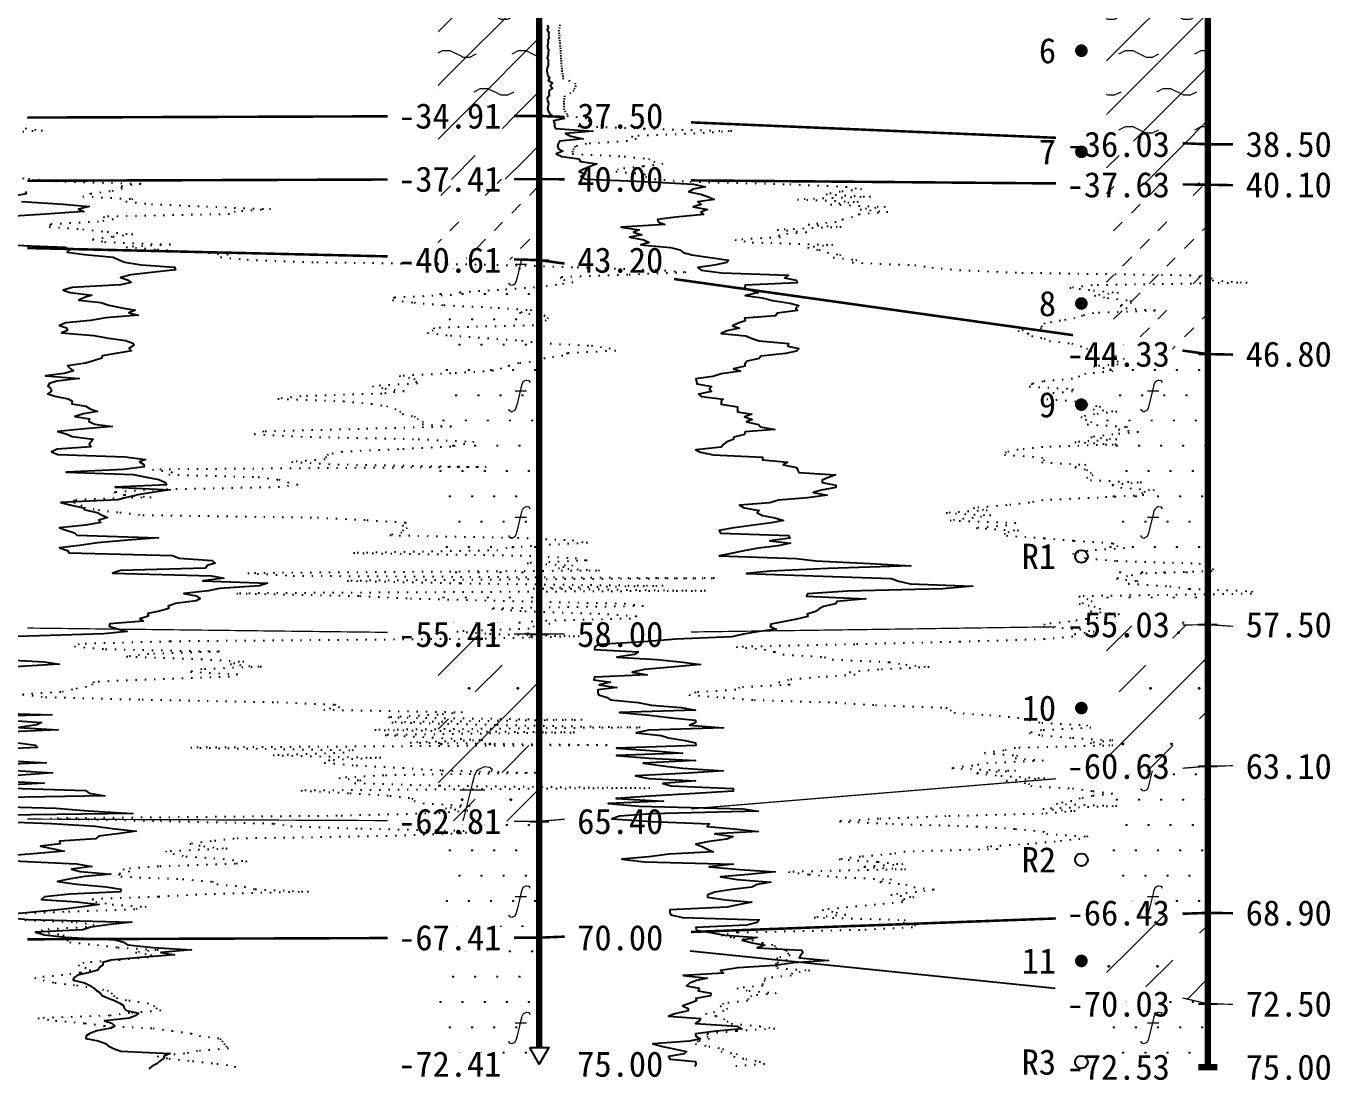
# Model space of a CAD drawing. Extents: x -37 to 3540, y -1485 to 297.
# Drawn here: x 1399.8 to 1502.9, y -231.6 to -147.8 of the extents above; entities that cross this region are included whole.
import ezdxf
from ezdxf.enums import TextEntityAlignment as Align

# ---------------------------------------------------------------- set-up
doc = ezdxf.new("R2010")
doc.units = 0
doc.linetypes.add('DOT', pattern=[6.35, 0, -6.35])
doc.layers.get('0').update_dxf_attribs({"linetype": 'CONTINUOUS'})
for name, color, linetype in [('CURVE', 200, 'CONTINUOUS'), ('HOLE', 41, 'CONTINUOUS'), ('SAMPLE', 1, 'CONTINUOUS'), ('STRATUM', 241, 'CONTINUOUS')]:
    doc.layers.add(name, color=color, linetype=linetype)
doc.layers.add('HATCH', color=7, linetype='CONTINUOUS', lineweight=13)
doc.styles.add('ST', font='')
doc.styles.get('ST').set_extended_font_data('SimSun')
pattern_1 = [(45, (1478.7585, -297), (-2.12132, 2.12132), [10, 0]), (26.565, (1479.8326, -297.2536), (5.999823, 5.999812), [0.567, -12.849]), (0, (1479.2656, -297.2536), (0, 6), [0.567, -5.433]), (26.565, (1477.1772, -297), (5.999823, 5.999812), [0.567, -12.849]), (0, (1477.6843, -296.7464), (0, 6), [0.567, -5.433]), (153.435, (1479.2656, -297.2536), (-5.999818, -5e-06), [1.134, -12.2826]), (26.565, (1482.8326, -294.2536), (5.999823, 5.999812), [0.567, -12.849]), (0, (1482.2656, -294.2536), (0, 6), [0.567, -5.433]), (26.565, (1480.1772, -294), (5.999823, 5.999812), [0.567, -12.849]), (0, (1480.6843, -293.7464), (0, 6), [0.567, -5.433]), (153.435, (1482.2656, -294.2536), (-5.999818, -5e-06), [1.134, -12.2826])]
pattern_2 = [(45, (1478.7585, -297), (-4.24264, 4.24264), [10, 0]), (45, (1479.8195, -300.182), (-2.12132, 6.36396), [3, -3])]
pattern_3 = [(45, (1478.7585, -297), (-6e-07, 6.99998), [0.9473, -8.9522]), (45, (1480.1585, -295.6), (-6e-07, 6.99998), [0.9869, -8.9126]), (45, (1481.5585, -294.2), (-6e-07, 6.99998), [1.06018, -8.8393]), (45, (1482.9585, -292.8), (-6e-07, 6.99998), [0.94918, -8.95032]), (45, (1484.3585, -291.4), (-6e-07, 6.99998), [1.0365, -8.863]), (45, (1482.2585, -297), (-6e-07, 6.99998), [1.01335, -8.88615]), (45, (1483.6585, -295.6), (-6e-07, 6.99998), [1.07896, -12.12037]), (45, (1485.0585, -294.2), (-6e-07, 6.99998), [0.99882, -8.90067]), (45, (1479.4585, -292.8), (-4e-07, 6.99998), [1.05533, -8.84416]), (45, (1480.8585, -291.4), (-4e-07, 6.99998), [1.0365, -8.863])]
pattern_4 = [(82.875, (1477.9239, -298.206), (0.000369, 10.000176), [0.0893, -80.5337]), (143.13, (1478.0249, -298.2818), (-29.999964, 20.000054), [0.12627, -49.87373]), (172.875, (1478.2021, -298.304), (-70.000246, 9.99966), [0.17857, -80.44443]), (206.565, (1478.3805, -298.2147), (-9.9997, -9.99969), [0.19954, -22.16046]), (243.435, (1478.4698, -298.0363), (9e-06, -9.9997), [0.19954, -22.16146]), (255.964, (1478.559, -297.679), (-0.0002, -9.9995), [0.36813, -40.86287]), (255.964, (1478.869, -296.439), (-0.0002, -9.9995), [1.2784, -39.9526]), (255.964, (1478.9376, -296.165), (-0.0002, -9.9995), [0.28235, -40.94865]), (216.87, (1479.1278, -295.9108), (-9.999982, -10.000018), [0.12627, -49.87373]), (243.435, (1479.027, -295.9865), (9e-06, -9.9997), [0.19954, -22.16146]), (206.565, (1479.3063, -295.8215), (-9.9997, -9.99969), [0.19954, -22.16046]), (172.875, (1479.4835, -295.8437), (-70.000246, 9.99966), [0.17857, -80.44443]), (143.13, (1479.5845, -295.9194), (-29.999964, 20.000054), [0.12627, -49.87373]), (82.875, (1479.5734, -296.008), (0.000369, 10.000176), [0.0893, -80.5337]), (0, (1478.429, -296.66), (0, 10), [0.89286, -9.10714]), (0, (1478.7835, -297), (1, 2), [0, -1.75]), (0, (1478.7585, -296.975), (1, 2), [0, -1.75]), (0, (1478.7585, -297), (1, 2), [0, -1.75]), (0, (1478.7335, -297), (1, 2), [0, -1.75]), (0, (1478.7585, -297.025), (1, 2), [0, -1.75])]
pattern_5 = [(82.875, (1476.9223, -299.6533), (0.00081, 22.00039), [0.1964, -177.1742]), (143.13, (1477.1446, -299.82), (-65.99992, 44.00012), [0.2778, -109.7222]), (172.875, (1477.5344, -299.8687), (-154.00054, 21.99925), [0.3929, -176.9777]), (206.565, (1477.927, -299.672), (-21.99935, -21.9993), [0.439, -48.753]), (243.435, (1478.123, -299.28), (2e-05, -21.9993), [0.439, -48.7552]), (255.964, (1478.32, -298.494), (-0.00044, -21.9989), [0.81, -89.8983]), (255.964, (1479.002, -295.7656), (-0.00044, -21.9989), [2.8124, -87.8958]), (255.964, (1479.1525, -295.163), (-0.00044, -21.9989), [0.6212, -90.087]), (216.87, (1479.571, -294.6037), (-21.99996, -22.00004), [0.2778, -109.7222]), (243.435, (1479.349, -294.77), (2e-05, -21.9993), [0.439, -48.7552]), (206.565, (1479.964, -294.407), (-21.99935, -21.9993), [0.439, -48.753]), (172.875, (1480.3535, -294.456), (-154.00054, 21.99925), [0.3929, -176.9777]), (143.13, (1480.5758, -294.6228), (-65.99992, 44.00012), [0.2778, -109.7222]), (82.875, (1480.5514, -294.8177), (0.00081, 22.00039), [0.1964, -177.1742]), (0, (1478.033, -296.252), (0, 22), [1.9643, -20.0357]), (0, (1478.8135, -297), (2.2, 4.4), [0, -3.85]), (0, (1478.7585, -296.945), (2.2, 4.4), [0, -3.85]), (0, (1478.7585, -297), (2.2, 4.4), [0, -3.85]), (0, (1478.7035, -297), (2.2, 4.4), [0, -3.85]), (0, (1478.7585, -297.055), (2.2, 4.4), [0, -3.85])]

# ---------------------------------------------------------------- blocks, each defined once
blk = doc.blocks.new('SampleSoilUndisturbed')
at = {"const_width": 0.5}
blk.add_lwpolyline([(-0.25, 0, 1), (0.25, 0, 1)], format="xyb", close=True, dxfattribs=at)
blk = doc.blocks.new('SampleSoilDisturbed')
blk.add_circle((0, 0), 0.5)

msp = doc.modelspace()

# ---------------------------------------------------------------- hatches: boundary and pattern name
at = {"layer": 'HATCH'}
h = msp.add_hatch(dxfattribs=at)
h.set_pattern_fill('YNNT', color=251, style=0)
h.set_pattern_definition(pattern_1)
h.paths.add_polyline_path([(1440.34, -141.31), (1432.34, -141.24), (1432.34, -154.93), (1440.34, -154.91)])
h.paths.add_polyline_path([(1428.27, -156.39), (1437.83, -156.39), (1437.83, -153.46), (1428.27, -153.46)], flags=9)
h.paths.add_polyline_path([(1428.27, -142.79), (1437.83, -142.79), (1437.83, -139.86), (1428.27, -139.86)], flags=9)
h = msp.add_hatch(dxfattribs=at)
h.set_pattern_fill('YNNT', color=251, style=0)
h.set_pattern_definition(pattern_1)
h.paths.add_polyline_path([(1493.21, -143.55), (1485.21, -143.21), (1485.21, -156.81), (1493.21, -157.15)])
h.paths.add_polyline_path([(1481.14, -158.64), (1490.7, -158.64), (1490.7, -155.71), (1481.14, -155.71)], flags=9)
h.paths.add_polyline_path([(1481.14, -145.04), (1490.7, -145.04), (1490.7, -142.11), (1481.14, -142.11)], flags=9)
h = msp.add_hatch(dxfattribs=at)
h.set_pattern_fill('FZNT', color=32, style=0)
h.set_pattern_definition(pattern_2)
h.paths.add_polyline_path([(1440.34, -154.91), (1432.34, -154.93), (1432.34, -159.93), (1440.34, -159.91)])
h.paths.add_polyline_path([(1428.27, -161.39), (1437.83, -161.39), (1437.83, -158.46), (1428.27, -158.46)], flags=9)
h.paths.add_polyline_path([(1428.27, -156.39), (1437.83, -156.39), (1437.83, -153.46), (1428.27, -153.46)], flags=9)
h = msp.add_hatch(dxfattribs=at)
h.set_pattern_fill('FZNT', color=32, style=0)
h.set_pattern_definition(pattern_2)
h.paths.add_polyline_path([(1493.21, -157.15), (1485.21, -156.81), (1485.21, -160.28), (1493.21, -160.35)])
h.paths.add_polyline_path([(1481.14, -161.84), (1490.7, -161.84), (1490.7, -158.91), (1481.14, -158.91)], flags=9)
h.paths.add_polyline_path([(1481.14, -158.64), (1490.7, -158.64), (1490.7, -155.71), (1481.14, -155.71)], flags=9)
h = msp.add_hatch(dxfattribs=at)
h.set_pattern_fill('NZFT', color=52, style=0)
h.set_pattern_definition(pattern_3)
h.paths.add_polyline_path([(1440.34, -159.91), (1432.34, -159.93), (1432.34, -166.12), (1440.34, -166.31)])
h.paths.add_polyline_path([(1428.27, -167.79), (1437.83, -167.79), (1437.83, -164.86), (1428.27, -164.86)], flags=9)
h.paths.add_polyline_path([(1428.27, -161.39), (1437.83, -161.39), (1437.83, -158.46), (1428.27, -158.46)], flags=9)
h = msp.add_hatch(dxfattribs=at)
h.set_pattern_fill('NZFT', color=52, style=0)
h.set_pattern_definition(pattern_3)
h.paths.add_polyline_path([(1493.21, -160.35), (1485.21, -160.28), (1485.21, -172.62), (1493.21, -173.75)])
h.paths.add_polyline_path([(1481.14, -175.24), (1490.7, -175.24), (1490.7, -172.31), (1481.14, -172.31)], flags=9)
h.paths.add_polyline_path([(1481.14, -161.84), (1490.7, -161.84), (1490.7, -158.91), (1481.14, -158.91)], flags=9)
h = msp.add_hatch(dxfattribs=at)
h.set_pattern_fill('FS', color=142, style=0)
h.set_pattern_definition(pattern_4)
h.paths.add_polyline_path([(1440.34, -166.31), (1432.34, -166.12), (1432.34, -195.81), (1440.34, -195.91)])
h.paths.add_polyline_path([(1428.27, -197.39), (1437.83, -197.39), (1437.83, -194.48), (1428.27, -194.48)], flags=9)
h.paths.add_polyline_path([(1428.27, -167.79), (1437.83, -167.79), (1437.83, -164.86), (1428.27, -164.86)], flags=9)
h = msp.add_hatch(dxfattribs=at)
h.set_pattern_fill('FS', color=142, style=0)
h.set_pattern_definition(pattern_4)
h.paths.add_polyline_path([(1493.21, -173.75), (1485.21, -172.62), (1485.21, -195.26), (1493.21, -195.15)])
h.paths.add_polyline_path([(1481.14, -196.64), (1490.7, -196.64), (1490.7, -193.71), (1481.14, -193.71)], flags=9)
h.paths.add_polyline_path([(1481.14, -175.24), (1490.7, -175.24), (1490.7, -172.31), (1481.14, -172.31)], flags=9)
h = msp.add_hatch(dxfattribs=at)
h.set_pattern_fill('FZNT', color=32, style=0)
h.set_pattern_definition(pattern_2)
h.paths.add_polyline_path([(1493.21, -195.15), (1485.21, -195.26), (1485.21, -207.01), (1493.21, -206.35)])
h.paths.add_polyline_path([(1481.14, -207.84), (1490.7, -207.84), (1490.7, -204.91), (1481.14, -204.91)], flags=9)
h.paths.add_polyline_path([(1481.14, -196.64), (1490.7, -196.64), (1490.7, -193.71), (1481.14, -193.71)], flags=9)
h = msp.add_hatch(dxfattribs=at)
h.set_pattern_fill('FS', color=32, scale=2.2, style=0)
h.set_pattern_definition(pattern_5)
h.paths.add_polyline_path([(1493.21, -195.15), (1485.21, -195.26), (1485.21, -207.01), (1493.21, -206.35)])
h.paths.add_polyline_path([(1481.14, -207.84), (1490.7, -207.84), (1490.7, -204.91), (1481.14, -204.91)], flags=9)
h.paths.add_polyline_path([(1481.14, -196.64), (1490.7, -196.64), (1490.7, -193.71), (1481.14, -193.71)], flags=9)
h = msp.add_hatch(dxfattribs=at)
h.set_pattern_fill('FZNT', color=32, style=0)
h.set_pattern_definition(pattern_2)
h.paths.add_polyline_path([(1440.34, -195.91), (1432.34, -195.81), (1432.34, -210.67), (1440.34, -210.71)])
h.paths.add_polyline_path([(1428.27, -212.19), (1437.83, -212.19), (1437.83, -209.26), (1428.27, -209.26)], flags=9)
h.paths.add_polyline_path([(1428.27, -197.39), (1437.83, -197.39), (1437.83, -194.48), (1428.27, -194.48)], flags=9)
h = msp.add_hatch(dxfattribs=at)
h.set_pattern_fill('FS', color=32, scale=2.2, style=0)
h.set_pattern_definition(pattern_5)
h.paths.add_polyline_path([(1440.34, -195.91), (1432.34, -195.81), (1432.34, -210.67), (1440.34, -210.71)])
h.paths.add_polyline_path([(1428.27, -212.19), (1437.83, -212.19), (1437.83, -209.26), (1428.27, -209.26)], flags=9)
h.paths.add_polyline_path([(1428.27, -197.39), (1437.83, -197.39), (1437.83, -194.48), (1428.27, -194.48)], flags=9)
h = msp.add_hatch(dxfattribs=at)
h.set_pattern_fill('FS', color=142, style=0)
h.set_pattern_definition(pattern_4)
h.paths.add_polyline_path([(1493.21, -206.35), (1485.21, -207.01), (1485.21, -218.25), (1493.21, -217.95)])
h.paths.add_polyline_path([(1481.14, -219.44), (1490.7, -219.44), (1490.7, -216.51), (1481.14, -216.51)], flags=9)
h.paths.add_polyline_path([(1481.14, -207.84), (1490.7, -207.84), (1490.7, -204.91), (1481.14, -204.91)], flags=9)
h = msp.add_hatch(dxfattribs=at)
h.set_pattern_fill('FS', color=142, style=0)
h.set_pattern_definition(pattern_4)
h.paths.add_polyline_path([(1440.34, -210.71), (1432.34, -210.67), (1432.34, -219.93), (1440.34, -219.91)])
h.paths.add_polyline_path([(1428.27, -221.39), (1437.83, -221.39), (1437.83, -218.46), (1428.27, -218.46)], flags=9)
h.paths.add_polyline_path([(1428.27, -212.19), (1437.83, -212.19), (1437.83, -209.26), (1428.27, -209.26)], flags=9)
h = msp.add_hatch(dxfattribs=at)
h.set_pattern_fill('FZNT', color=32, style=0)
h.set_pattern_definition(pattern_2)
h.paths.add_polyline_path([(1493.21, -217.95), (1485.21, -218.25), (1485.21, -223.27), (1493.21, -225.15)])
h.paths.add_polyline_path([(1481.14, -226.64), (1490.7, -226.64), (1490.7, -223.71), (1481.14, -223.71)], flags=9)
h.paths.add_polyline_path([(1481.14, -219.44), (1490.7, -219.44), (1490.7, -216.51), (1481.14, -216.51)], flags=9)
h = msp.add_hatch(dxfattribs=at)
h.set_pattern_fill('FS', color=32, scale=2.2, style=0)
h.set_pattern_definition(pattern_5)
h.paths.add_polyline_path([(1493.21, -217.95), (1485.21, -218.25), (1485.21, -223.27), (1493.21, -225.15)])
h.paths.add_polyline_path([(1481.14, -226.64), (1490.7, -226.64), (1490.7, -223.71), (1481.14, -223.71)], flags=9)
h.paths.add_polyline_path([(1481.14, -219.44), (1490.7, -219.44), (1490.7, -216.51), (1481.14, -216.51)], flags=9)
h = msp.add_hatch(dxfattribs=at)
h.set_pattern_fill('FS', color=142, style=0)
h.set_pattern_definition(pattern_4)
h.paths.add_polyline_path([(1440.34, -219.91), (1432.34, -219.93), (1432.34, -229.91), (1440.34, -229.91), (1439.59, -228.61), (1440.34, -228.61)])
h.paths.add_polyline_path([(1428.27, -231.39), (1437.83, -231.39), (1437.83, -228.48), (1428.27, -228.48)], flags=9)
h.paths.add_polyline_path([(1428.27, -221.39), (1437.83, -221.39), (1437.83, -218.46), (1428.27, -218.46)], flags=9)
h = msp.add_hatch(dxfattribs=at)
h.set_pattern_fill('FS', color=142, style=0)
h.set_pattern_definition(pattern_4)
h.paths.add_polyline_path([(1493.21, -225.15), (1485.21, -223.27), (1485.21, -230.15), (1493.21, -230.15)])
h.paths.add_polyline_path([(1481.14, -231.64), (1490.7, -231.64), (1490.7, -228.71), (1481.14, -228.71)], flags=9)
h.paths.add_polyline_path([(1481.14, -226.64), (1490.7, -226.64), (1490.7, -223.71), (1481.14, -223.71)], flags=9)

# ---------------------------------------------------------------- linework, layer by layer
at = {"layer": 'CURVE', "color": 30, "linetype": 'Continuous'}
for points in [[(1440.99, -147.71), (1441.05, -147.91), (1440.97, -148.11), (1441.08, -148.31), (1441.06, -148.51), (1441.1, -148.71), (1441.01, -148.91), (1441.03, -149.11), (1440.98, -149.31), (1440.99, -149.51), (1441.06, -149.71), (1441.04, -149.91), (1441.05, -150.11), (1440.97, -150.31), (1441.03, -150.51), (1441.03, -150.71), (1441.04, -150.91), (1440.97, -151.11), (1440.94, -151.31), (1440.95, -151.51), (1441.01, -151.71), (1441.15, -151.91), (1441.03, -152.11), (1441.37, -152.31), (1441.19, -152.51), (1441.39, -152.71), (1441.13, -152.91), (1441.08, -153.11), (1441.12, -153.31), (1440.97, -153.51), (1440.99, -153.71), (1441.06, -153.91), (1441.03, -154.11), (1441, -154.31), (1441.03, -154.51), (1441.15, -154.71), (1441.35, -154.91), (1442.34, -155.11), (1441.46, -155.31), (1441.55, -155.51), (1441.54, -155.71), (1441.62, -155.91), (1444.56, -156.11), (1442.42, -156.31), (1442.84, -156.51), (1443.81, -156.71), (1441.93, -156.91), (1441.83, -157.11), (1441.78, -157.31), (1441.86, -157.51), (1442.21, -157.71), (1441.68, -157.91), (1442.13, -158.11), (1443.46, -158.31), (1443.61, -158.51), (1444.9, -158.71), (1444.37, -158.91), (1443.85, -159.11), (1443.49, -159.31), (1443.98, -159.51), (1443.62, -159.71), (1444.01, -159.91), (1448.66, -160.11), (1452.53, -160.31), (1453.45, -160.51), (1452.52, -160.71), (1452.16, -160.91), (1453.1, -161.11), (1453.73, -161.31), (1454.16, -161.51), (1452.89, -161.71), (1453.14, -161.91), (1452.5, -162.11), (1453.65, -162.31), (1453.11, -162.51), (1453.33, -162.71), (1451.13, -162.91), (1449.68, -163.11), (1449.77, -163.31), (1450.28, -163.51), (1446.82, -163.71), (1448.24, -163.91), (1447.79, -164.11), (1448.44, -164.31), (1447.46, -164.51), (1448.61, -164.71), (1449.03, -164.91), (1448.37, -165.11), (1450.72, -165.31), (1451.46, -165.51), (1451.73, -165.71), (1452.39, -165.91), (1453.84, -166.11), (1455.31, -166.31), (1455.18, -166.51), (1454.19, -166.71), (1452.87, -166.91), (1453.15, -167.11), (1454.78, -167.31), (1460.04, -167.51), (1459.74, -167.71), (1460.66, -167.91), (1460.73, -168.11), (1456.63, -168.31), (1456.57, -168.51), (1457.18, -168.71), (1457.66, -168.91), (1456.63, -169.11), (1457.97, -169.31), (1458.79, -169.51), (1460.16, -169.71), (1460.87, -169.91), (1460.63, -170.11), (1460.75, -170.31), (1459.16, -170.51), (1459.03, -170.71), (1456.56, -170.91), (1456.61, -171.11), (1456.06, -171.31), (1455.63, -171.51), (1456.16, -171.71), (1455.16, -171.91), (1454.73, -172.11), (1456.66, -172.31), (1457.17, -172.51), (1457.73, -172.71), (1460.06, -172.91), (1459.99, -173.11), (1460.87, -173.31), (1460.68, -173.51), (1459.81, -173.71), (1457.86, -173.91), (1457.73, -174.11), (1456.77, -174.31), (1456.6, -174.51), (1456.59, -174.71), (1455.71, -174.91), (1456.24, -175.11), (1454.72, -175.31), (1454.06, -175.51), (1452.71, -175.71), (1452.77, -175.91), (1452.81, -176.11), (1453.96, -176.31), (1453.79, -176.51), (1453.96, -176.71), (1452.92, -176.91), (1453.16, -177.11), (1454.88, -177.31), (1454.73, -177.51), (1454.73, -177.71), (1456.01, -177.91), (1456.01, -178.11), (1456.02, -178.31), (1457.16, -178.51), (1456.57, -178.71), (1457.17, -178.91), (1456.72, -179.11), (1457.68, -179.31), (1457.83, -179.51), (1458.97, -179.71), (1456.63, -179.91), (1456.57, -180.11), (1455.72, -180.31), (1455.66, -180.51), (1455.12, -180.71), (1454.9, -180.91), (1454.72, -181.11), (1452.73, -181.31), (1453.08, -181.51), (1454.1, -181.71), (1457.98, -181.91), (1457.99, -182.11), (1459.97, -182.31), (1459.62, -182.51), (1460.68, -182.71), (1460.76, -182.91), (1460.87, -183.11), (1463.77, -183.31), (1463.2, -183.51), (1462.7, -183.71), (1462.71, -183.91), (1463.79, -184.11), (1463.79, -184.31), (1462.65, -184.51), (1461.99, -184.71), (1463.1, -184.91), (1461.56, -185.11), (1459.26, -185.31), (1458.57, -185.51), (1456.16, -185.71), (1456.54, -185.91), (1457.73, -186.11), (1457.57, -186.31), (1457.98, -186.51), (1458.97, -186.71), (1459.66, -186.91), (1458.68, -187.11), (1457.1, -187.31), (1455.57, -187.51), (1454.57, -187.71), (1454.66, -187.91), (1460.06, -188.11), (1460.16, -188.31), (1458.56, -188.51), (1460.21, -188.71), (1459.22, -188.91), (1457.68, -189.11), (1456.52, -189.31), (1455.51, -189.51), (1454.57, -189.71), (1460.65, -189.91), (1462.22, -190.11), (1466.51, -190.31), (1469.72, -190.51), (1463.15, -190.71), (1458.63, -190.91), (1456.73, -191.11), (1462.77, -191.31), (1468.17, -191.51), (1468.77, -191.71), (1469.68, -191.91), (1474.62, -192.11), (1472.26, -192.31), (1464.72, -192.51), (1461.56, -192.71), (1461.47, -192.91), (1466.17, -193.11), (1463.88, -193.31), (1463.76, -193.51), (1462.82, -193.71), (1462.48, -193.91), (1462.17, -194.11), (1461.53, -194.31), (1461.57, -194.51), (1460.69, -194.71), (1459.77, -194.91), (1458.66, -195.11), (1458.61, -195.31), (1459.06, -195.51), (1457.57, -195.71), (1456.48, -195.91), (1455.56, -196.11), (1451.16, -196.31), (1448.6, -196.51), (1445.07, -196.71), (1444.72, -196.91), (1444.7, -197.11), (1448.16, -197.31), (1447.86, -197.51), (1446.48, -197.71), (1449.66, -197.91), (1451.68, -198.11), (1453.08, -198.31), (1450.76, -198.51), (1448.63, -198.71), (1447.69, -198.91), (1448.88, -199.11), (1444.71, -199.31), (1444.66, -199.51), (1445.96, -199.71), (1445.07, -199.91), (1446.47, -200.11), (1444.97, -200.31), (1444.96, -200.51), (1445.02, -200.71), (1445.71, -200.91), (1445.97, -201.11), (1448.17, -201.31), (1449.2, -201.51), (1451.56, -201.71), (1452.68, -201.91), (1446.68, -202.11), (1449.06, -202.31), (1450.79, -202.51), (1452.68, -202.71), (1452.69, -202.91), (1452.21, -203.11), (1454.9, -203.31), (1449.01, -203.51), (1447.99, -203.71), (1449.99, -203.91), (1450.56, -204.11), (1451.87, -204.31), (1452.68, -204.51), (1452.71, -204.71), (1446.44, -204.91), (1449.1, -205.11), (1451.66, -205.31), (1446.44, -205.51), (1448.99, -205.71), (1452.68, -205.91), (1448.56, -206.11), (1450.09, -206.31), (1451.68, -206.51), (1454.87, -206.71), (1452.12, -206.91), (1447.96, -207.11), (1449.01, -207.31), (1452.68, -207.51), (1450.1, -207.71), (1450.77, -207.91), (1455.67, -208.11), (1455.66, -208.31), (1452.67, -208.51), (1449.11, -208.71), (1446.43, -208.91), (1450.17, -209.11), (1445.78, -209.31), (1448.22, -209.51), (1456.43, -209.71), (1457.66, -209.91), (1449.22, -210.11), (1446.68, -210.31), (1446.07, -210.51), (1449.23, -210.71), (1453.79, -210.91), (1453.61, -211.11), (1455.72, -211.31), (1457.66, -211.51), (1454.21, -211.71), (1455.67, -211.91), (1455.16, -212.11), (1453.77, -212.31), (1452.71, -212.51), (1453.21, -212.71), (1453.63, -212.91), (1454.1, -213.11), (1450.61, -213.31), (1449.01, -213.51), (1446.87, -213.71), (1448.66, -213.91), (1455.66, -214.11), (1453.78, -214.31), (1456.21, -214.51), (1458.99, -214.71), (1456.88, -214.91), (1454.66, -215.11), (1456.01, -215.31), (1458.66, -215.51), (1457.57, -215.71), (1457.16, -215.91), (1455.56, -216.11), (1454.21, -216.31), (1453.63, -216.51), (1453.63, -216.71), (1455.1, -216.91), (1457.16, -217.11), (1456.07, -217.31), (1455.17, -217.51), (1450.66, -217.71), (1450.67, -217.91), (1450.73, -218.11), (1451.66, -218.31), (1457.73, -218.51), (1457.57, -218.71), (1456.72, -218.91), (1452.71, -219.11), (1452.77, -219.31), (1453.88, -219.51), (1455.01, -219.71), (1457.56, -219.91), (1456.38, -220.11), (1457.17, -220.31), (1458.17, -220.51), (1457.57, -220.71), (1461.08, -220.91), (1461.17, -221.11), (1460.99, -221.31), (1460.9, -221.51), (1463.21, -221.71), (1460.45, -221.91), (1458.96, -222.11), (1456.07, -222.31), (1454.66, -222.51), (1454.91, -222.71), (1451.72, -222.91), (1453.62, -223.11), (1452.76, -223.31), (1452.21, -223.51), (1451.97, -223.71), (1452.98, -223.91), (1452.91, -224.11), (1453.91, -224.31), (1453.88, -224.51), (1452.73, -224.71), (1452.77, -224.91), (1452.21, -225.11), (1451.66, -225.31), (1452.1, -225.51), (1452.1, -225.71), (1451.17, -225.91), (1450.57, -226.11), (1453.1, -226.31), (1452.99, -226.51), (1452.68, -226.71), (1455.98, -226.91), (1456.35, -227.11), (1454.36, -227.31), (1452.68, -227.51), (1452.73, -227.71), (1453.1, -227.91), (1452.21, -228.11), (1449.33, -228.31), (1450.1, -228.51), (1450.99, -228.71), (1451.97, -228.91), (1451.79, -229.11), (1450.57, -229.31), (1450.69, -229.51), (1452.68, -229.71), (1452.72, -229.91), (1452.63, -230.11)], [(1399.38, -161.68), (1402.68, -161.88), (1404.73, -162.08), (1403.9, -162.28), (1404.32, -162.48), (1401.31, -162.68), (1397.96, -162.88)], [(1399.7, -160.88), (1399.77, -161.08), (1398.61, -161.28)], [(1397.54, -165.08), (1402.83, -165.28), (1403.25, -165.48), (1402.99, -165.68), (1404.37, -165.88), (1406.64, -166.08), (1407.03, -166.28), (1407.57, -166.48), (1408.86, -166.68), (1411.48, -166.88), (1411.58, -167.08), (1409.91, -167.28), (1408.03, -167.48), (1407.22, -167.68), (1407.77, -167.88), (1408.06, -168.08), (1407.22, -168.28), (1403.4, -168.48), (1402.69, -168.68), (1403.23, -168.88), (1404.94, -169.08), (1404.38, -169.28), (1403.93, -169.48), (1405.67, -169.68), (1406.3, -169.88), (1407.32, -170.08), (1408.38, -170.28), (1407.88, -170.48), (1408.61, -170.68), (1406.05, -170.88), (1404.84, -171.08), (1402.89, -171.28), (1402.39, -171.48), (1402.94, -171.68), (1403.03, -171.88), (1402.54, -172.08), (1405.12, -172.28), (1406.27, -172.48), (1407.6, -172.68), (1408.19, -172.88), (1408.27, -173.08), (1407.89, -173.28), (1408.09, -173.48), (1407, -173.68), (1405.76, -173.88), (1405.75, -174.08), (1405.09, -174.28), (1404.45, -174.48), (1403.03, -174.68), (1403.23, -174.88), (1403.49, -175.08), (1402.77, -175.28), (1401.29, -175.48), (1403.94, -175.68), (1402.17, -175.88), (1401.59, -176.08), (1401.46, -176.28), (1401.71, -176.48), (1401.75, -176.68), (1401.46, -176.88), (1402.03, -177.08), (1403.07, -177.28), (1403.39, -177.48), (1403.36, -177.68), (1404.48, -177.88), (1404.83, -178.08), (1405.39, -178.28), (1404.28, -178.48), (1403.6, -178.68), (1404.76, -178.88), (1404.71, -179.08), (1405.2, -179.28), (1406.55, -179.48), (1404.1, -179.68), (1402.26, -179.88), (1403, -180.08), (1403.39, -180.28), (1405.05, -180.48), (1404.89, -180.68), (1404.73, -180.88), (1404.88, -181.08), (1402.21, -181.28), (1401.77, -181.48), (1402.26, -181.68), (1407.58, -181.88), (1409.19, -182.08), (1408.71, -182.28), (1409.06, -182.48), (1409.1, -182.68), (1407.45, -182.88), (1402.92, -183.08), (1408.22, -183.28), (1409.27, -183.48), (1410.24, -183.68), (1410.72, -183.88), (1410.85, -184.08), (1406.8, -184.28), (1411.14, -184.48), (1409.89, -184.68), (1408.59, -184.88), (1407.71, -185.08), (1407.01, -185.28), (1402.51, -185.48), (1403.2, -185.68), (1404.19, -185.88), (1404.41, -186.08), (1405.37, -186.28), (1405.76, -186.48), (1406.2, -186.68), (1405.51, -186.88), (1405.66, -187.08), (1404.44, -187.28), (1402.4, -187.48), (1402.91, -187.68), (1403.58, -187.88), (1403.76, -188.08), (1410.21, -188.28), (1407.8, -188.48), (1405.4, -188.68), (1403.97, -188.88), (1402.4, -189.08), (1403.03, -189.28), (1403.13, -189.48), (1411.32, -189.68), (1411.85, -189.88), (1414.47, -190.08), (1414.71, -190.28), (1414.07, -190.48), (1413.93, -190.68), (1407.22, -190.88), (1406.59, -191.08), (1414.42, -191.28), (1415.4, -191.48), (1413.73, -191.68), (1418.84, -191.88), (1418.21, -192.08), (1415.04, -192.28), (1414.18, -192.48), (1412.23, -192.68), (1413.2, -192.88), (1413.51, -193.08), (1413.21, -193.28), (1411.57, -193.48), (1411, -193.68), (1411.05, -193.88), (1410.29, -194.08), (1409.39, -194.28), (1409.41, -194.48), (1408.75, -194.68), (1409.02, -194.88), (1406.37, -195.08), (1406.31, -195.28), (1406.98, -195.48), (1407.74, -195.68), (1405.9, -195.88), (1399.12, -196.08)], [(1397.37, -197.88), (1401.17, -198.08), (1402.37, -198.28), (1398.89, -198.48)], [(1394.83, -202.08), (1401.79, -202.28), (1394.69, -202.48)], [(1397.91, -202.68), (1400.98, -202.88), (1400.61, -203.08), (1399.18, -203.28), (1402.3, -203.48), (1397.36, -203.68)], [(1398.91, -204.48), (1400.5, -204.68), (1400.66, -204.88), (1395.76, -205.08)], [(1397.76, -205.88), (1401.35, -206.08), (1395.74, -206.28)], [(1398.89, -206.68), (1401.85, -206.88), (1399.05, -207.08)], [(1398.61, -208.08), (1404.45, -208.28), (1404.75, -208.48), (1405.98, -208.68), (1394.91, -208.88)], [(1397.05, -207.48), (1401.18, -207.68), (1397.77, -207.88)], [(1395.37, -209.48), (1402.13, -209.68), (1404.65, -209.88), (1408.18, -210.08), (1394.05, -210.28)], [(1396.06, -210.68), (1401.76, -210.88), (1405.23, -211.08), (1406.55, -211.28), (1408.46, -211.48), (1407.17, -211.68), (1405.51, -211.88), (1405.24, -212.08), (1402.4, -212.28), (1402.45, -212.48), (1400.9, -212.68), (1401.91, -212.88), (1402.76, -213.08), (1400.3, -213.28), (1397.7, -213.48)], [(1395.66, -213.68), (1399.83, -213.88), (1403.74, -214.08), (1404.96, -214.28), (1403.35, -214.48), (1404.03, -214.68), (1406.46, -214.88), (1404.41, -215.08), (1403.14, -215.28), (1402.23, -215.48), (1403.77, -215.68), (1406.09, -215.88), (1407.24, -216.08), (1407.22, -216.28), (1403.21, -216.48), (1401.2, -216.68), (1400.97, -216.88), (1403.76, -217.08), (1405.52, -217.28), (1404.2, -217.48), (1402.56, -217.68), (1400.59, -217.88), (1398.34, -218.08)], [(1397.97, -218.28), (1399.88, -218.48), (1408.11, -218.68), (1406.41, -218.88), (1404.87, -219.08), (1404.25, -219.28), (1400.5, -219.48), (1401.22, -219.68), (1402.86, -219.88), (1406.81, -220.08), (1407.45, -220.28), (1407.78, -220.48), (1409.81, -220.68), (1412.84, -220.88), (1410.41, -221.08), (1411.49, -221.28), (1408.8, -221.48), (1406.44, -221.68), (1405.81, -221.88), (1405.82, -222.08), (1405.54, -222.28), (1405.42, -222.48), (1404.65, -222.68), (1403.83, -222.88), (1403.54, -223.08), (1403.48, -223.28), (1404.36, -223.48), (1404.74, -223.68), (1405.05, -223.88), (1405.31, -224.08), (1405.6, -224.28), (1405.76, -224.48), (1406.19, -224.68), (1406.75, -224.88), (1407.16, -225.08), (1407.45, -225.28), (1407.52, -225.48), (1407.68, -225.68), (1408.65, -225.88), (1408.42, -226.08), (1407.93, -226.28), (1405.95, -226.48), (1406.53, -226.68), (1406.77, -226.88), (1406.46, -227.08), (1405.34, -227.28), (1404.78, -227.48), (1404.51, -227.68), (1404.48, -227.88), (1405.44, -228.08), (1406.03, -228.28), (1406.23, -228.48), (1406.66, -228.68), (1407.25, -228.88), (1411.14, -229.08), (1410.67, -229.28), (1410.62, -229.48), (1410.32, -229.68), (1410.1, -229.88), (1409.71, -230.08), (1409.46, -230.28)]]:
    msp.add_lwpolyline(points, dxfattribs=at)
at = {"layer": 'CURVE', "color": 100, "linetype": 'DOT', "ltscale": 0.1}
for points in [[(1441.95, -147.71), (1441.93, -147.91), (1441.87, -148.11), (1441.89, -148.31), (1441.93, -148.51), (1441.91, -148.71), (1441.93, -148.91), (1441.96, -149.11), (1441.96, -149.31), (1442, -149.51), (1442.02, -149.71), (1442.02, -149.91), (1442.03, -150.11), (1442.04, -150.31), (1442.06, -150.51), (1442.06, -150.71), (1442.07, -150.91), (1442.13, -151.11), (1442.12, -151.31), (1442.14, -151.51), (1442.2, -151.71), (1442.18, -151.91), (1442.66, -152.11), (1443.16, -152.31), (1443.22, -152.51), (1443.15, -152.71), (1443.06, -152.91), (1442.84, -153.11), (1442.33, -153.31), (1442.31, -153.51), (1442.28, -153.71), (1442.29, -153.91), (1442.29, -154.11), (1442.29, -154.31), (1442.36, -154.51), (1442.52, -154.71), (1442.51, -154.91), (1444.26, -155.11), (1444.29, -155.31), (1443.58, -155.51), (1443.4, -155.71), (1448.65, -155.91), (1455.57, -156.11), (1452.64, -156.31), (1447.64, -156.51), (1448, -156.71), (1447.31, -156.91), (1444.07, -157.11), (1443.18, -157.31), (1443.06, -157.51), (1442.96, -157.71), (1442.94, -157.91), (1447.06, -158.11), (1448.97, -158.31), (1449.39, -158.51), (1450.12, -158.71), (1448.56, -158.91), (1446.58, -159.11), (1446.4, -159.31), (1448.66, -159.51), (1448.73, -159.71), (1449.45, -159.91), (1452.26, -160.11), (1460.14, -160.31), (1464.58, -160.51), (1465.83, -160.71), (1464.14, -160.91), (1463.01, -161.11), (1466.52, -161.31), (1460.75, -161.51), (1465.56, -161.71), (1463.38, -161.91), (1467.69, -162.11), (1465.72, -162.31), (1467.9, -162.51), (1465.64, -162.71), (1465.12, -162.91), (1464.36, -163.11), (1463.82, -163.31), (1461.61, -163.51), (1464.2, -163.71), (1459.16, -163.91), (1461.46, -164.11), (1459.29, -164.31), (1459.38, -164.51), (1455.8, -164.71), (1457.17, -164.91), (1463.56, -165.11), (1461.55, -165.31), (1462.45, -165.51), (1463.1, -165.71), (1464.17, -165.91), (1463.58, -166.11), (1465.46, -166.31), (1465.08, -166.51), (1470.03, -166.71), (1471.38, -166.91), (1473.57, -167.11), (1478.51, -167.31), (1491.76, -167.51), (1493.48, -167.71), (1493.56, -167.91), (1496.32, -168.11), (1484.06, -168.31), (1482.31, -168.51), (1484.16, -168.71), (1486.12, -168.91), (1484.23, -169.11), (1485.26, -169.31), (1487.06, -169.51), (1487.18, -169.71), (1486.28, -169.91), (1486.72, -170.11), (1489.07, -170.31), (1484.16, -170.51), (1483.31, -170.71), (1482.7, -170.91), (1481.56, -171.11), (1480.31, -171.31), (1480.07, -171.51), (1480.06, -171.71), (1478.2, -171.91), (1478.97, -172.11), (1479.26, -172.31), (1480.25, -172.51), (1480.68, -172.71), (1482.45, -172.91), (1483.12, -173.11), (1483.61, -173.31), (1483.92, -173.51), (1484.31, -173.71), (1485.9, -173.91), (1486.6, -174.11), (1486.01, -174.31), (1486.86, -174.51), (1484.18, -174.71), (1485.43, -174.91), (1485.71, -175.11), (1483.57, -175.31), (1483.05, -175.51), (1482.51, -175.71), (1480.17, -175.91), (1479.31, -176.11), (1479.08, -176.31), (1482.51, -176.51), (1482.52, -176.71), (1480.31, -176.91), (1480.12, -177.11), (1480.47, -177.31), (1483.06, -177.51), (1483.61, -177.71), (1484.72, -177.91), (1484.13, -178.11), (1486.01, -178.31), (1484.26, -178.51), (1483.17, -178.71), (1483.52, -178.91), (1484.02, -179.11), (1483.68, -179.31), (1486.87, -179.51), (1486.14, -179.71), (1487.72, -179.91), (1485.71, -180.11), (1483.96, -180.31), (1486.01, -180.51), (1482.7, -180.71), (1485.96, -180.91), (1480.16, -181.11), (1478.2, -181.31), (1477.26, -181.51), (1477.12, -181.71), (1480.06, -181.91), (1480.26, -182.11), (1480.06, -182.31), (1483.55, -182.51), (1482.68, -182.71), (1483.62, -182.91), (1483.91, -183.11), (1484.12, -183.31), (1483.62, -183.51), (1483.92, -183.71), (1487.97, -183.91), (1485.62, -184.11), (1486.31, -184.31), (1488.97, -184.51), (1487.97, -184.71), (1488.15, -184.91), (1484.55, -185.11), (1480.16, -185.31), (1479.1, -185.51), (1477.31, -185.71), (1474.66, -185.91), (1475.77, -186.11), (1472.51, -186.31), (1476.05, -186.51), (1474.65, -186.71), (1472.82, -186.91), (1478.03, -187.11), (1477.31, -187.31), (1474.88, -187.51), (1478.23, -187.71), (1477.12, -187.91), (1477.26, -188.11), (1480.28, -188.31), (1482.62, -188.51), (1485.68, -188.71), (1486.01, -188.91), (1486.61, -189.11), (1483.72, -189.31), (1482.51, -189.51), (1482.71, -189.71), (1483.62, -189.91), (1486, -190.11), (1492.5, -190.31), (1493.19, -190.51), (1493.62, -190.71), (1493.56, -190.91), (1487.97, -191.11), (1486.87, -191.31), (1485.98, -191.51), (1487.68, -191.71), (1486.92, -191.91), (1490.18, -192.11), (1491.76, -192.31), (1496.72, -192.51), (1496.67, -192.71), (1483.02, -192.91), (1483.63, -193.11), (1484.07, -193.31), (1483.01, -193.51), (1484.21, -193.71), (1484.71, -193.91), (1483.92, -194.11), (1486.21, -194.31), (1485.94, -194.51), (1483.61, -194.71), (1482.27, -194.91), (1480.32, -195.11), (1480.2, -195.31), (1483.06, -195.51), (1484.23, -195.71), (1482.72, -195.91), (1482.53, -196.11), (1480.3, -196.31), (1473.62, -196.51), (1465.3, -196.71), (1455.92, -196.91), (1458.12, -197.11), (1458.91, -197.31), (1459.61, -197.51), (1462.87, -197.71), (1463.51, -197.91), (1468.01, -198.11), (1469.3, -198.31), (1471.16, -198.51), (1467.16, -198.71), (1464.87, -198.91), (1465.32, -199.11), (1462.51, -199.31), (1460.06, -199.51), (1459.27, -199.71), (1460.17, -199.91), (1456.17, -200.11), (1455.88, -200.31), (1452.72, -200.51), (1452.17, -200.71), (1454.92, -200.91), (1457.3, -201.11), (1463.76, -201.31), (1466.92, -201.51), (1472.5, -201.71), (1472.82, -201.91), (1473.12, -202.11), (1475.96, -202.31), (1478.17, -202.51), (1479.1, -202.71), (1480.07, -202.91), (1483.62, -203.11), (1483.97, -203.31), (1480.05, -203.51), (1479.1, -203.71), (1480.07, -203.91), (1482.51, -204.11), (1485.71, -204.31), (1483.91, -204.51), (1485.71, -204.71), (1477.99, -204.91), (1477.07, -205.11), (1475.54, -205.31), (1478.17, -205.51), (1477.97, -205.71), (1480.18, -205.91), (1475.82, -206.11), (1474.62, -206.31), (1472.96, -206.51), (1478.01, -206.71), (1474.91, -206.91), (1476.84, -207.11), (1480.31, -207.31), (1477.23, -207.51), (1479.06, -207.71), (1479.2, -207.91), (1482.5, -208.11), (1484.12, -208.31), (1485.68, -208.51), (1484.07, -208.71), (1483.12, -208.91), (1482.46, -209.11), (1481.21, -209.31), (1486.01, -209.51), (1480.16, -209.71), (1482.71, -209.91), (1480.17, -210.11), (1472.5, -210.31), (1467.17, -210.51), (1464.07, -210.71), (1468.26, -210.91), (1474.92, -211.11), (1477.97, -211.31), (1480.18, -211.51), (1480.47, -211.71), (1483.71, -211.91), (1483.1, -212.11), (1481.15, -212.31), (1479.06, -212.51), (1475.75, -212.71), (1476.61, -212.91), (1469.27, -213.11), (1468.17, -213.31), (1465.74, -213.51), (1464.04, -213.71), (1467.12, -213.91), (1469.1, -214.11), (1466.01, -214.31), (1469.31, -214.51), (1460.06, -214.71), (1461.68, -214.91), (1463.8, -215.11), (1468.16, -215.31), (1467.26, -215.51), (1469.31, -215.71), (1469.96, -215.91), (1471.57, -216.11), (1470.16, -216.31), (1468.15, -216.51), (1469.97, -216.71), (1469.07, -216.91), (1469.07, -217.11), (1466.92, -217.31), (1464.72, -217.51), (1462.72, -217.71), (1463.8, -217.91), (1464.58, -218.11), (1462.07, -218.31), (1469.27, -218.51), (1469.1, -218.71), (1470.1, -218.91), (1469.86, -219.11), (1465.69, -219.31), (1456.01, -219.51), (1454.72, -219.71), (1455.68, -219.91), (1457.19, -220.11), (1457.96, -220.31), (1458.93, -220.51), (1459.03, -220.71), (1459.87, -220.91), (1459.97, -221.11), (1460.17, -221.31), (1459.1, -221.51), (1459.97, -221.71), (1459.07, -221.91), (1459.08, -222.11), (1459.13, -222.31), (1461.71, -222.51), (1460.37, -222.71), (1460.26, -222.91), (1458.2, -223.11), (1458.17, -223.31), (1457.99, -223.51), (1458.02, -223.71), (1455.97, -223.91), (1456.92, -224.11), (1459.08, -224.31), (1457.12, -224.51), (1456.88, -224.71), (1456.82, -224.91), (1454.9, -225.11), (1454.65, -225.31), (1455.22, -225.51), (1454.93, -225.71), (1453.48, -225.91), (1454.32, -226.11), (1454.92, -226.31), (1455.16, -226.51), (1455.52, -226.71), (1457.76, -226.91), (1458.97, -227.11), (1455.92, -227.31), (1453.61, -227.51), (1453.59, -227.71), (1453.77, -227.91), (1452.91, -228.11), (1452.68, -228.31), (1453.74, -228.51), (1454.91, -228.71), (1454.71, -228.91), (1455.98, -229.11), (1455.7, -229.31), (1456.66, -229.51), (1457.73, -229.71), (1458.17, -229.91), (1455.53, -230.11)], [(1399.69, -155.88), (1401.05, -156.08), (1397.14, -156.28)], [(1397.27, -159.68), (1399.94, -159.88), (1402.09, -160.08), (1408.84, -160.28), (1407.28, -160.48), (1407.36, -160.68), (1406.4, -160.88), (1404.88, -161.08), (1404.23, -161.28), (1408.17, -161.48), (1407.65, -161.68), (1409.66, -161.88), (1414.01, -162.08), (1419.09, -162.28), (1416.29, -162.48), (1415.84, -162.68), (1405.86, -162.88), (1406.63, -163.08), (1405.49, -163.28), (1401.67, -163.48), (1401.57, -163.68), (1404.23, -163.88), (1406.17, -164.08), (1408.18, -164.28), (1406.57, -164.48), (1404.98, -164.68), (1405.96, -164.88), (1411.17, -165.08), (1407.66, -165.28), (1410.12, -165.48), (1413.42, -165.68), (1415.74, -165.88), (1415.12, -166.08), (1417.21, -166.28), (1422.75, -166.48), (1436.99, -166.68), (1443.33, -166.88), (1449.51, -167.08), (1451.94, -167.28), (1447.33, -167.48), (1442, -167.68), (1442.26, -167.88), (1443, -168.08), (1441.7, -168.28), (1439.97, -168.48), (1437.1, -168.68), (1434.07, -168.88), (1433.4, -169.08), (1428.87, -169.28), (1428.74, -169.48), (1430.41, -169.68), (1432.8, -169.88), (1437.08, -170.08), (1439.71, -170.28), (1438.77, -170.48), (1440.71, -170.68), (1441.05, -170.88), (1440.89, -171.08), (1440.31, -171.28), (1439.87, -171.48), (1432.02, -171.68), (1431.95, -171.88), (1431.48, -172.08), (1433.31, -172.28), (1436.24, -172.48), (1438.94, -172.68), (1440.46, -172.88), (1444.44, -173.08), (1445.85, -173.28), (1446.38, -173.48), (1442.59, -173.68), (1442.2, -173.88), (1440.8, -174.08), (1440.35, -174.28), (1438.71, -174.48), (1437.95, -174.68), (1437.35, -174.88), (1436.72, -175.08), (1433.35, -175.28), (1429.26, -175.48), (1430.45, -175.68), (1430.57, -175.88), (1430.72, -176.08), (1427.14, -176.28), (1428.12, -176.48), (1429.65, -176.68), (1427.88, -176.88), (1421.47, -177.08), (1419.67, -177.28), (1424.83, -177.48), (1427.06, -177.68), (1428.25, -177.88), (1428.91, -178.08), (1429.28, -178.28), (1429.5, -178.48), (1430.45, -178.68), (1430.67, -178.88), (1431.15, -179.08), (1431.07, -179.28), (1433.39, -179.48), (1426.1, -179.68), (1418.55, -179.88), (1417.8, -180.08), (1421.48, -180.28), (1430.76, -180.48), (1435.17, -180.68), (1434.42, -180.88), (1433.33, -181.08), (1429.2, -181.28), (1424.75, -181.48), (1423.65, -181.68), (1423.51, -181.88), (1423.4, -182.08), (1420.74, -182.28), (1424.4, -182.48), (1436.15, -182.68), (1409.74, -182.88), (1411.31, -183.08), (1411.03, -183.28), (1418.1, -183.48), (1419.72, -183.68), (1420.43, -183.88), (1421.24, -184.08), (1419.78, -184.28), (1409.86, -184.48), (1406.69, -184.68), (1407.53, -184.88), (1409.65, -185.08), (1403.55, -185.28), (1403.53, -185.48), (1404.09, -185.68), (1404.32, -185.88), (1405.45, -186.08), (1407.17, -186.28), (1408.99, -186.48), (1422.79, -186.68), (1426.71, -186.88), (1429.82, -187.08), (1429.5, -187.28), (1429.88, -187.48), (1429.59, -187.68), (1429.48, -187.88), (1428.52, -188.08), (1438.62, -188.28), (1442.95, -188.48), (1444.15, -188.68), (1440.46, -188.88), (1437.78, -189.08), (1437.07, -189.28), (1425.65, -189.48), (1438.83, -189.68), (1443.18, -189.88), (1444.12, -190.08), (1439.38, -190.28), (1443, -190.48), (1441.85, -190.68), (1445.11, -190.88), (1417.3, -191.08), (1420.87, -191.28), (1454.2, -191.48), (1425.15, -191.68), (1434.11, -191.88), (1450.13, -192.08), (1439.86, -192.28), (1453.48, -192.48), (1416.41, -192.68), (1426.12, -192.88), (1430.14, -193.08), (1438.23, -193.28), (1447.07, -193.48), (1448.56, -193.68), (1436.6, -193.88), (1439.2, -194.08), (1445, -194.28), (1448.06, -194.48), (1447.55, -194.68), (1439.7, -194.88), (1441.18, -195.08), (1439.94, -195.28), (1439.53, -195.48), (1433.82, -195.68), (1436.41, -195.88), (1443.5, -196.08), (1435.51, -196.28), (1411.14, -196.48), (1403.96, -196.68), (1403.57, -196.88), (1406.03, -197.08), (1415.06, -197.28), (1409.46, -197.48), (1407.69, -197.68), (1413.6, -197.88), (1416.98, -198.08), (1415.89, -198.28), (1418.37, -198.48), (1413.64, -198.68), (1412.76, -198.88), (1416.47, -199.08), (1415.84, -199.28), (1409.97, -199.48), (1405.11, -199.68), (1405.03, -199.88), (1404.52, -200.08), (1403.41, -200.28), (1402.49, -200.48), (1399.47, -200.68), (1401.29, -200.88), (1408.92, -201.08), (1419.6, -201.28), (1424.14, -201.48), (1424.54, -201.68), (1423.29, -201.88), (1434.23, -202.08), (1432.34, -202.28), (1428.41, -202.48), (1443.73, -202.68), (1428.68, -202.88), (1436.98, -203.08), (1448.32, -203.28), (1427.33, -203.48), (1443.11, -203.68), (1428.16, -203.88), (1431.88, -204.08), (1435.88, -204.28), (1430.13, -204.48), (1445.7, -204.68), (1412.77, -204.88), (1425.61, -205.08), (1424.91, -205.28), (1419.28, -205.48), (1427.8, -205.68), (1423.77, -205.88), (1423.33, -206.08), (1425.85, -206.28), (1429.54, -206.48), (1432.66, -206.68), (1440.04, -206.88), (1428.04, -207.08), (1424.48, -207.28), (1426.22, -207.48), (1425.73, -207.68), (1432.44, -207.88), (1449.09, -208.08), (1421.48, -208.28), (1425.36, -208.48), (1428.52, -208.68), (1430.27, -208.88), (1430.43, -209.08), (1431.14, -209.28), (1434.86, -209.48), (1432.91, -209.68), (1434.7, -209.88), (1432.11, -210.08), (1424.36, -210.28), (1401.67, -210.48), (1410.37, -210.68), (1419.32, -210.88), (1420.7, -211.08), (1426.22, -211.28), (1435.33, -211.48), (1434.19, -211.68), (1428.29, -211.88), (1416.21, -212.08), (1414.38, -212.28), (1412.69, -212.48), (1413.78, -212.68), (1415.66, -212.88), (1410.77, -213.08), (1411.36, -213.28), (1412.39, -213.48), (1415.32, -213.68), (1417.2, -213.88), (1416.3, -214.08), (1410.22, -214.28), (1407.41, -214.48), (1407.92, -214.68), (1407.07, -214.88), (1407.25, -215.08), (1412.13, -215.28), (1414.46, -215.48), (1414.83, -215.68), (1417, -215.88), (1417.87, -216.08), (1422.08, -216.28), (1413.99, -216.48), (1410.22, -216.68), (1404.98, -216.88), (1405.26, -217.08), (1406.57, -217.28), (1409.26, -217.48), (1408.35, -217.68), (1402.73, -217.88), (1397.84, -218.08)], [(1398.18, -218.48), (1403.7, -218.68), (1405.12, -218.88), (1404.52, -219.08), (1401.02, -219.28), (1400.78, -219.48), (1402.68, -219.68), (1402.81, -219.88), (1402.98, -220.08), (1403.19, -220.28), (1405.39, -220.48), (1407, -220.68), (1410.19, -220.88), (1408.41, -221.08), (1409.68, -221.28), (1409.4, -221.48), (1407.15, -221.68), (1404.33, -221.88), (1403.89, -222.08), (1404.41, -222.28), (1404.84, -222.48), (1404.03, -222.68), (1402.65, -222.88), (1400.43, -223.08), (1401.09, -223.28), (1402.03, -223.48), (1403.74, -223.68), (1405.06, -223.88), (1406.16, -224.08), (1406.49, -224.28), (1406.68, -224.48), (1406.87, -224.68), (1407.87, -224.88), (1409.34, -225.08), (1409.83, -225.28), (1410.02, -225.48), (1410.4, -225.68), (1407.93, -225.88), (1406.33, -226.08), (1400.69, -226.28), (1402.08, -226.48), (1404.41, -226.68), (1405.93, -226.88), (1409.79, -227.08), (1411.28, -227.28), (1412.8, -227.48), (1413.44, -227.68), (1415.09, -227.88), (1415.25, -228.08), (1415.41, -228.28), (1415.56, -228.48), (1415.75, -228.68), (1413.32, -228.88), (1412.28, -229.08), (1410.12, -229.28), (1411.05, -229.48), (1412.92, -229.68), (1414.84, -229.88), (1416.27, -230.08), (1416.27, -230.28)]]:
    msp.add_lwpolyline(points, dxfattribs=at)
at = {"layer": 'HOLE', "linetype": 'Continuous', "const_width": 0.5}
for points in [[(1440.34, -79.91), (1440.34, -228.61)], [(1493.21, -80.15), (1493.21, -230.15)], [(1492.46, -230.15), (1493.96, -230.15)]]:
    msp.add_lwpolyline(points, dxfattribs=at)
at = {"layer": 'HOLE', "linetype": 'Continuous'}
for points in [[(1439.59, -154.91), (1441.09, -154.91)], [(1492.46, -157.15), (1493.96, -157.15)], [(1439.59, -159.91), (1441.09, -159.91)], [(1492.46, -160.35), (1493.96, -160.35)], [(1439.59, -166.31), (1441.09, -166.31)], [(1492.46, -173.75), (1493.96, -173.75)], [(1439.59, -195.91), (1441.09, -195.91)], [(1492.46, -195.15), (1493.96, -195.15)], [(1492.46, -206.35), (1493.96, -206.35)], [(1439.59, -210.71), (1441.09, -210.71)], [(1492.46, -217.95), (1493.96, -217.95)], [(1439.59, -219.91), (1441.09, -219.91)], [(1492.46, -225.15), (1493.96, -225.15)]]:
    msp.add_lwpolyline(points, dxfattribs=at)
msp.add_lwpolyline([(1439.59, -228.61), (1441.09, -228.61), (1440.34, -229.91)], close=True, dxfattribs=at)
at = {"layer": 'STRATUM', "linetype": 'Continuous'}
for points, const_width in [([(1399.85, -155.04), (1414.1, -154.99), (1428.34, -154.94)], 0.2), ([(1438.34, -154.91), (1440.34, -154.91), (1442.34, -154.99)], 0.2), ([(1452.34, -155.42), (1466.77, -156.03), (1481.21, -156.64)], 0.2), ([(1491.21, -157.07), (1493.21, -157.15), (1495.21, -157.16)], 0.2), ([(1438.34, -159.91), (1440.34, -159.91), (1442.34, -159.92)], 0.2), ([(1399.85, -160.04), (1414.1, -159.99), (1428.34, -159.94)], 0.2), ([(1452.34, -160.01), (1466.77, -160.13), (1481.21, -160.25)], 0.2), ([(1491.21, -160.33), (1493.21, -160.35), (1495.21, -160.39)], 0.2), ([(1399.85, -165.36), (1414.1, -165.69), (1428.34, -166.02)], 0.2), ([(1438.34, -166.26), (1440.34, -166.31), (1442.34, -166.59)], 0.2), ([(1450.99, -167.81), (1466.77, -170.03), (1482.55, -172.25)], 0.2), ([(1491.21, -173.47), (1493.21, -173.75), (1495.21, -173.79)], 0.2), ([(1399.85, -195.42), (1414.1, -195.59), (1428.34, -195.76)], 0.1), ([(1438.34, -195.88), (1440.34, -195.91), (1442.34, -195.88)], 0.1), ([(1452.34, -195.73), (1466.77, -195.53), (1481.21, -195.32)], 0.1), ([(1491.21, -195.18), (1493.21, -195.15), (1495.21, -195.28)], 0.1), ([(1491.21, -206.51), (1493.21, -206.35), (1495.21, -206.31)], 0.1), ([(1452.34, -209.72), (1466.77, -208.53), (1481.21, -207.34)], 0.1), ([(1399.85, -210.53), (1414.1, -210.59), (1428.34, -210.65)], 0.1), ([(1438.34, -210.7), (1440.34, -210.71), (1442.34, -210.54)], 0.1), ([(1452.34, -219.46), (1466.77, -218.93), (1481.21, -218.39)], 0.2), ([(1491.21, -218.02), (1493.21, -217.95), (1495.21, -217.98)], 0.2), ([(1399.85, -220.04), (1414.1, -219.99), (1428.34, -219.94)], 0.2), ([(1438.34, -219.91), (1440.34, -219.91), (1442.34, -219.83)], 0.2), ([(1491.21, -224.68), (1493.21, -225.15), (1495.21, -225.18)], 0.1)]:
    msp.add_lwpolyline(points, dxfattribs=dict(at, const_width=const_width))
at = {"layer": 'STRATUM'}
msp.add_lwpolyline([(1481.15, -223.92), (1452.26, -220.99)], dxfattribs=at)

# ---------------------------------------------------------------- block references
at = {"layer": 'SAMPLE'}
for name, p in [('SampleSoilUndisturbed', (1483.21, -149.75)), ('SampleSoilUndisturbed', (1483.21, -157.75)), ('SampleSoilUndisturbed', (1483.21, -169.75)), ('SampleSoilUndisturbed', (1483.21, -177.75)), ('SampleSoilDisturbed', (1483.21, -189.75)), ('SampleSoilUndisturbed', (1483.21, -201.75)), ('SampleSoilDisturbed', (1483.21, -213.75)), ('SampleSoilUndisturbed', (1483.21, -221.75)), ('SampleSoilDisturbed', (1483.21, -229.75))]:
    msp.add_blockref(name, p, dxfattribs=at)

# ---------------------------------------------------------------- texts
at = {"layer": 'HOLE', "style": 'ST'}
for s, p in [('-34.91', (1437.34, -154.91)), ('-36.03', (1490.21, -157.15)), ('-37.41', (1437.34, -159.91)), ('-37.63', (1490.21, -160.35)), ('-40.61', (1437.34, -166.31)), ('-44.33', (1490.21, -173.75)), ('-55.03', (1490.21, -195.15)), ('-55.41', (1437.34, -195.91)), ('-60.63', (1490.21, -206.35)), ('-62.81', (1437.34, -210.71)), ('-66.43', (1490.21, -217.95)), ('-67.41', (1437.34, -219.91)), ('-70.03', (1490.21, -225.15)), ('-72.41', (1437.34, -229.91)), ('-72.53', (1490.21, -230.15))]:
    msp.add_text(s, height=2, dxfattribs=at).set_placement(p, align=Align.MIDDLE_RIGHT)
for s, p in [('37.50', (1443.34, -154.91)), ('38.50', (1496.21, -157.15)), ('40.00', (1443.34, -159.91)), ('40.10', (1496.21, -160.35)), ('43.20', (1443.34, -166.31)), ('46.80', (1496.21, -173.75)), ('57.50', (1496.21, -195.15)), ('58.00', (1443.34, -195.91)), ('63.10', (1496.21, -206.35)), ('65.40', (1443.34, -210.71)), ('68.90', (1496.21, -217.95)), ('70.00', (1443.34, -219.91)), ('72.50', (1496.21, -225.15)), ('75.00', (1443.34, -229.91)), ('75.00', (1496.21, -230.15))]:
    msp.add_text(s, height=2, dxfattribs=at).set_placement(p, align=Align.MIDDLE_LEFT)
at = {"layer": 'SAMPLE', "style": 'ST'}
for s, p in [('6', (1481.21, -149.75)), ('7', (1481.21, -157.75)), ('8', (1481.21, -169.75)), ('9', (1481.21, -177.75)), ('R1', (1481.21, -189.75)), ('10', (1481.21, -201.75)), ('R2', (1481.21, -213.75)), ('11', (1481.21, -221.75)), ('R3', (1481.21, -229.75))]:
    msp.add_text(s, height=2, dxfattribs=at).set_placement(p, align=Align.MIDDLE_RIGHT)

doc.saveas('drawing.dxf')
